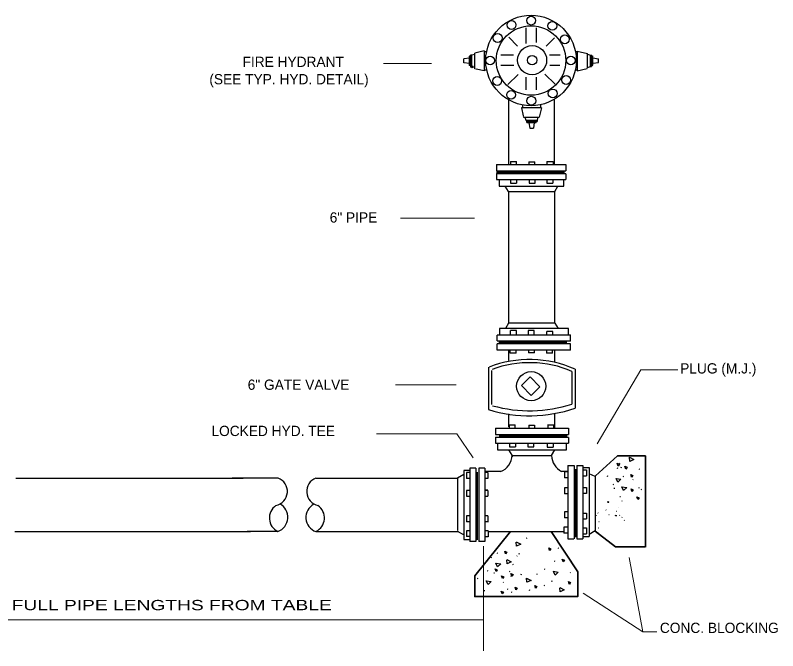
# Model space of a CAD drawing. Extents: x -7093 to 22381, y -5989 to 22381.
# Drawn here: x -1174 to 7004, y -4334 to 2484 of the extents above; entities that cross this region are included whole.
import ezdxf

# ---------------------------------------------------------------- set-up
doc = ezdxf.new("R2010")
doc.units = 0
doc.header["$LTSCALE"] = 44
doc.header["$PDMODE"] = 32
doc.header["$PDSIZE"] = 22
doc.layers.add('8', color=7, linetype='Continuous', lineweight=25)

msp = doc.modelspace()

# ---------------------------------------------------------------- linework, layer by layer
at = {"layer": '8'}
for p, q in [((4304.28, 2181.87), (4304.28, 2347.88)), ((4417.24, 2191.93), (4417.24, 2347.88)), ((4213.5, 2151.25), (4118.76, 2247.27)), ((4519.77, 2151.58), (4610.12, 2242.24)), ((3710.12, 2047.76), (3696.75, 2044.45)), ((3696.75, 1945.44), (3696.75, 2044.45)), ((3722.94, 2053.99), (3709.75, 2053.99)), ((3709.75, 2042.62), (3709.75, 2053.99)), ((3754.38, 2061.77), (3722.94, 2053.99)), ((3722.94, 1931.76), (3722.94, 2053.99)), ((3855.19, 2102.24), (3754.7, 2078.11)), ((3754.7, 1908.19), (3754.7, 2078.11)), ((3855.19, 2102.24), (3855.19, 1886.67)), ((3881.61, 2092.29), (3855.19, 2092.29)), ((4168.9, 2056.61), (4033.53, 2056.61)), ((4670.28, 2056.61), (4554.97, 2056.61)), ((4834.43, 2094.17), (4853.74, 2094.17)), ((4853.74, 2099.09), (4964.11, 2072.59)), ((4853.74, 2099.09), (4853.74, 1888.55)), ((4963.82, 2064.81), (4995.27, 2057.03)), ((4964.11, 1915.49), (4964.11, 2072.59)), ((4995.79, 2055.87), (5008.98, 2055.87)), ((4995.79, 1933.65), (4995.79, 2055.87)), ((5008.6, 2049.64), (5021.97, 2046.33)), ((5008.98, 2044.5), (5008.98, 2055.87)), ((5021.97, 1947.32), (5021.97, 2046.33)), ((3638.49, 1974.77), (3638.49, 2014.46)), ((3697.33, 2024.01), (3638.8, 2014.54)), ((3696.57, 1966.08), (3638.8, 1974.84)), ((3709.75, 1941.42), (3709.75, 2042.05)), ((5008.98, 1935.38), (5008.98, 2043.93)), ((5021.39, 2025.89), (5079.92, 2016.42)), ((5022.15, 1967.96), (5079.92, 1976.72)), ((5080.23, 1976.65), (5080.23, 2016.34)), ((3709.75, 1941.42), (3696.75, 1945.44)), ((3754.18, 1922.1), (3722.94, 1931.76)), ((3855.19, 1886.67), (3771.25, 1904.65)), ((3883.27, 1896.32), (3855.19, 1896.32)), ((4173.92, 1943.65), (4033.53, 1943.65)), ((4665.27, 1943.65), (4559.98, 1943.65)), ((4834.43, 1898.2), (4853.74, 1898.2)), ((4853.74, 1888.55), (4960.96, 1911.51)), ((4964.55, 1923.98), (4995.79, 1933.65)), ((4995.03, 1934.69), (5008.22, 1934.69)), ((5008.48, 1943.15), (5021.97, 1947.32)), ((4108.74, 1739.15), (4219.04, 1849.83)), ((4304.28, 1683.82), (4304.28, 1819.65)), ((4417.24, 1683.82), (4417.24, 1819.65)), ((4615.13, 1744.19), (4507.78, 1852.99)), ((4116.03, 1577.86), (4116.03, 1149.38)), ((4609.8, 1129.73), (4609.8, 1584.93)), ((4471.03, 1489.97), (4255.46, 1489.97)), ((4255.46, 1489.97), (4273.44, 1406.03)), ((4265.12, 1521.8), (4265.12, 1489.97)), ((4471.03, 1489.97), (4446.9, 1389.47)), ((4461.08, 1523.93), (4461.08, 1489.97)), ((4276.98, 1389.47), (4446.9, 1389.47)), ((4290.89, 1388.95), (4300.56, 1357.71)), ((4300.56, 1357.71), (4422.78, 1357.71)), ((4304.83, 1344.52), (4410.84, 1344.52)), ((4310.06, 1345.02), (4314.23, 1331.52)), ((4314.23, 1331.52), (4413.24, 1331.52)), ((4334.87, 1331.35), (4343.63, 1273.58)), ((4392.8, 1332.11), (4383.33, 1273.58)), ((4411.41, 1344.52), (4422.78, 1344.52)), ((4416.55, 1344.9), (4413.24, 1331.52)), ((4430.57, 1389.16), (4422.78, 1357.71)), ((4422.78, 1357.71), (4422.78, 1344.52)), ((4343.56, 1273.27), (4383.25, 1273.27)), ((4115.97, 1197.72), (4115.97, 881.14)), ((4609.8, 881.14), (4609.8, 1153.05)), ((4139.18, 913.63), (4139.18, 881.14)), ((4139.38, 913.63), (4203.26, 913.63)), ((4139.38, 913.63), (4139.38, 881.9)), ((4203.26, 882.42), (4203.26, 913.63)), ((4333.79, 912.91), (4333.79, 880.42)), ((4333.99, 912.91), (4397.87, 912.91)), ((4333.99, 912.91), (4333.99, 881.17)), ((4397.87, 884.54), (4397.87, 912.91)), ((4528.54, 913.43), (4595.07, 913.43)), ((4528.56, 913.43), (4528.56, 880.03)), ((4528.56, 913.43), (4594.65, 913.43)), ((4594.65, 913.43), (4594.65, 881.14)), ((3987.1, 881.14), (4732.59, 881.14)), ((3987.1, 881.14), (3987.1, 815.65)), ((4732.59, 881.14), (4732.59, 816.17)), ((3987.1, 815.65), (4732.59, 815.65)), ((3987.1, 785.89), (4732.59, 785.89)), ((3987.1, 785.89), (3987.1, 720.4)), ((4732.59, 783.48), (4732.59, 720.4)), ((3987.1, 720.4), (4732.59, 720.4)), ((4015.41, 720.4), (4015.41, 651.65)), ((4137.04, 720.4), (4137.04, 683.8)), ((4137.04, 683.8), (4200.92, 683.8)), ((4200.92, 720.4), (4200.92, 683.8)), ((4338.52, 720.4), (4338.52, 683.8)), ((4338.52, 683.8), (4402.4, 683.8)), ((4402.4, 683.8), (4402.4, 720.4)), ((4527.47, 720.4), (4527.47, 683.8)), ((4527.47, 683.8), (4591.35, 683.8)), ((4591.35, 720.4), (4591.35, 683.8)), ((4710.49, 651.65), (4710.49, 720.4)), ((4015.41, 651.65), (4710.49, 651.65)), ((4115.96, 593.87), (4081.66, 651.9)), ((4115.97, 593.87), (4115.97, -0.37)), ((4115.97, 593.87), (4613.8, 593.87)), ((4613.8, 48.63), (4613.8, 593.87)), ((4613.95, 593.83), (4645.42, 651.6)), ((4613.91, -817.44), (4613.91, 47.93)), ((4115.97, -0.37), (4115.97, -815.52)), ((4018.38, -878.04), (4018.38, -946.79)), ((4760.09, -878.04), (4018.38, -878.04)), ((4116.97, -818.82), (4084.72, -878.04)), ((4614.28, -820.26), (4118.39, -820.26)), ((4614, -819.38), (4648.68, -878.04)), ((4760.09, -946.79), (4760.09, -878.04)), ((4782.19, -946.79), (3996.29, -946.79)), ((3996.29, -1009.88), (3996.29, -946.79)), ((4137.53, -937.29), (4137.53, -899.62)), ((4201.41, -899.62), (4137.53, -899.62)), ((4201.41, -937.29), (4201.41, -899.62)), ((4390.36, -899.62), (4326.48, -899.62)), ((4326.48, -899.62), (4326.48, -937.29)), ((4390.36, -937.29), (4390.36, -899.62)), ((4591.84, -910.19), (4527.96, -910.19)), ((4527.96, -947.86), (4527.96, -910.19)), ((4591.84, -947.86), (4591.84, -910.19)), ((4782.19, -1012.28), (4782.19, -946.36)), ((4782.19, -1012.28), (3996.29, -1012.28)), ((4782.19, -1042.04), (3996.29, -1042.04)), ((3996.29, -1107.53), (3996.29, -1042.56)), ((4782.19, -1107.53), (4782.19, -1042.04)), ((4782.19, -1107.53), (3996.29, -1107.53)), ((4115.97, -1110.52), (4115.97, -1219.62)), ((4200.33, -1139.82), (4133.81, -1139.82)), ((4134.23, -1139.82), (4134.23, -1113.05)), ((4200.31, -1139.82), (4134.23, -1139.82)), ((4200.31, -1139.82), (4200.31, -1106.42)), ((4331.01, -1110.93), (4331.01, -1139.3)), ((4394.89, -1139.3), (4331.01, -1139.3)), ((4394.89, -1139.3), (4394.89, -1107.57)), ((4395.09, -1139.3), (4395.09, -1106.81)), ((4525.62, -1108.82), (4525.62, -1140.03)), ((4589.5, -1140.03), (4525.62, -1140.03)), ((4589.5, -1140.03), (4589.5, -1108.29)), ((4589.7, -1140.03), (4589.7, -1107.53)), ((4613.91, -1237.07), (4613.91, -1112.37)), ((3900.16, -1291.99), (3900.16, -1747.5)), ((3934.36, -1327.93), (3934.36, -1693.25)), ((4796.77, -1336.44), (4796.77, -1688.76)), ((4830.97, -1314.06), (4830.97, -1732.25)), ((4115.97, -1793.17), (4115.97, -1933.52)), ((4613.91, -1937.63), (4613.91, -1793.02)), ((3975.26, -1947.29), (4761.17, -1947.29)), ((3975.26, -1947.29), (3975.26, -2012.79)), ((4124.87, -1911.52), (4124.87, -1944.01)), ((4125.07, -1911.52), (4188.95, -1911.52)), ((4125.07, -1911.52), (4125.07, -1943.25)), ((4188.95, -1944.01), (4188.95, -1911.52)), ((4332.89, -1914.18), (4332.89, -1947.57)), ((4332.95, -1914.18), (4396.83, -1914.18)), ((4332.95, -1914.18), (4332.95, -1947.11)), ((4396.63, -1914.18), (4396.63, -1947.57)), ((4396.83, -1914.18), (4396.83, -1947.11)), ((4534.26, -1911.16), (4600.79, -1911.16)), ((4534.28, -1911.16), (4600.37, -1911.16)), ((4538.38, -1915.27), (4538.38, -1948.66)), ((4600.37, -1911.16), (4600.37, -1944.55)), ((4761.17, -1947.29), (4761.17, -2012.27)), ((3975.26, -2012.79), (4761.17, -2012.79)), ((3975.26, -2042.54), (4761.17, -2042.54)), ((3975.26, -2042.54), (3975.26, -2108.46)), ((3975.26, -2108.04), (4761.17, -2108.04)), ((3997.36, -2108.04), (3997.36, -2176.79)), ((4127.07, -2110.11), (4127.07, -2147.78)), ((4190.95, -2110.11), (4190.95, -2147.78)), ((4324.11, -2108.04), (4324.11, -2145.7)), ((4387.99, -2145.7), (4387.99, -2108.04)), ((4531.87, -2113.51), (4531.87, -2151.18)), ((4595.75, -2113.51), (4595.75, -2151.18)), ((4739.07, -2176.79), (4739.07, -2108.04)), ((4761.17, -2044.95), (4761.17, -2108.04)), ((3997.36, -2176.79), (4739.07, -2176.79)), ((4154.66, -2235.45), (4119.98, -2176.79)), ((4127.07, -2147.78), (4190.95, -2147.78)), ((4324.11, -2145.7), (4387.99, -2145.7)), ((4531.87, -2151.18), (4595.75, -2151.18)), ((4608.27, -2176.79), (4574.37, -2239.02)), ((4151.98, -2237.98), (4570.76, -2237.98)), ((4154.99, -2248.42), (4154.98, -2251.87)), ((4753.77, -2346.21), (4753.77, -3132.12)), ((4753.77, -2346.21), (4819.27, -2346.21)), ((4819.27, -2346.21), (4819.27, -3132.12)), ((4849.02, -2346.21), (4849.02, -3132.12)), ((4849.02, -2346.21), (4914.51, -2346.21)), ((4914.51, -2346.21), (4914.51, -3132.12)), ((4914.51, -2368.31), (4980.01, -2368.31)), ((4980.01, -2368.31), (4980.01, -3110.02)), ((5303.28, -2320.62), (5311.61, -2324.32)), ((5318.95, -2365.52), (5327.27, -2369.22)), ((3571.07, -2479.19), (3636.57, -2440.48)), ((3702.06, -2398.59), (3636.57, -2398.59)), ((3664.39, -2422.21), (3664.39, -2486.09)), ((3702.06, -2422.21), (3664.39, -2422.21)), ((3767.55, -2376.5), (3701.63, -2376.5)), ((3702.06, -2376.5), (3702.06, -3162.4)), ((3767.55, -2376.5), (3767.55, -3162.4)), ((3862.8, -2376.5), (3797.31, -2376.5)), ((3797.31, -2376.5), (3797.31, -3162.4)), ((3896.2, -2422.21), (3862.77, -2422.21)), ((3862.8, -2376.5), (3862.8, -3162.4)), ((4029.67, -2411.69), (3862.8, -2411.69)), ((3896.2, -2422.15), (3862.8, -2422.15)), ((3896.2, -2422.21), (3896.2, -2486.09)), ((4753.48, -2411.69), (4679.42, -2411.69)), ((4716, -2416.01), (4716, -2479.89)), ((4753.67, -2416.01), (4716, -2416.01)), ((4914.51, -2391.93), (4952.18, -2391.93)), ((4952.18, -2391.93), (4952.18, -2455.81)), ((5045.5, -2465.85), (4980.01, -2436.77)), ((5279.09, -2373.21), (5287.41, -2376.91)), ((5514.04, -2382.46), (5522.37, -2386.16)), ((-1168.81, -2481.31), (1270.2, -2481.31)), ((1646.02, -2481.31), (1154.3, -2481.31)), ((2053.41, -2481.31), (2545.13, -2481.31)), ((2467.13, -2481.31), (3570.05, -2481.31)), ((3571.07, -2482.34), (3571.07, -3044.64)), ((3702.06, -2486.09), (3664.39, -2486.09)), ((3896.2, -2486.09), (3860, -2486.09)), ((3896.2, -2485.89), (3862.8, -2485.89)), ((4753.67, -2479.89), (4716, -2479.89)), ((4914.51, -2455.81), (4952.18, -2455.81)), ((5045.87, -2460.47), (5045.87, -3049.46)), ((5171.79, -2457.38), (5180.11, -2461.08)), ((5341.85, -2461.22), (5350.17, -2464.92)), ((5454.84, -2498.08), (5449.29, -2501.79)), ((5576.8, -2470.47), (5585.13, -2474.17)), ((3664.39, -2613.13), (3664.39, -2677.01)), ((3702.06, -2613.13), (3664.39, -2613.13)), ((3895.29, -2612.93), (3862.8, -2612.93)), ((3895.29, -2613.13), (3863.56, -2613.13)), ((3895.29, -2613.13), (3895.29, -2677.01)), ((4716.66, -2585.59), (4716.66, -2649.47)), ((4754.33, -2585.59), (4716.66, -2585.59)), ((4914.51, -2582.84), (4952.18, -2582.84)), ((4952.18, -2582.84), (4952.18, -2646.72)), ((5048.89, -2616.76), (5052.22, -2618.24)), ((5234.55, -2545.4), (5242.87, -2549.1)), ((5255.85, -2593.13), (5247.53, -2594.06)), ((5517.6, -2586.1), (5512.05, -2589.8)), ((5535.32, -2601.69), (5543.64, -2605.39)), ((3664.39, -2677.01), (3702.06, -2677.01)), ((3862.8, -2677.01), (3895.29, -2677.01)), ((4754.33, -2649.47), (4716.66, -2649.47)), ((4952.18, -2646.72), (4914.51, -2646.72)), ((5318.61, -2681.15), (5310.29, -2682.07)), ((5333, -2726.61), (5330.78, -2728.09)), ((4716.5, -2844.95), (4716.5, -2908.83)), ((4754.17, -2844.95), (4716.5, -2844.95)), ((4914.51, -2856.3), (4952.18, -2856.3)), ((4952.18, -2856.3), (4952.18, -2920.18)), ((5076.16, -2856.14), (5079.49, -2857.62)), ((5161, -2822.81), (5164.33, -2824.29)), ((5274.22, -2839.09), (5272, -2840.57)), ((5297.91, -2792.84), (5301.24, -2794.32)), ((3702.06, -2886.58), (3664.39, -2886.58)), ((3664.39, -2886.58), (3664.39, -2950.46)), ((3896.2, -2886.25), (3862.8, -2886.25)), ((3896.2, -2886.23), (3896.2, -2952.76)), ((3896.2, -2886.25), (3896.2, -2952.34)), ((4754.17, -2908.83), (4716.5, -2908.83)), ((4914.51, -2920.18), (4952.18, -2920.18)), ((5054.95, -2883.41), (5058.28, -2884.9)), ((5194.63, -2877.11), (5191.3, -2877.48)), ((5306.41, -2880.53), (5309.74, -2882.01)), ((5333.84, -2902.37), (5331.62, -2903.85)), ((5358.95, -2933.8), (5356.73, -2935.28)), ((3702.06, -2950.46), (3664.39, -2950.46)), ((3896.2, -2952.34), (3862.8, -2952.34)), ((4711.14, -3009.02), (4711.14, -3072.9)), ((4748.81, -3009.02), (4711.14, -3009.02)), ((4914.51, -3015.86), (4952.18, -3015.86)), ((4952.18, -3015.86), (4952.18, -3079.74)), ((5082.22, -3013.71), (5085.55, -3015.19)), ((5085.25, -2947.05), (5088.58, -2948.53)), ((-1178.57, -3056.09), (1350.44, -3056.09)), ((1646.02, -3056.09), (1314.78, -3056.09)), ((2053.41, -3056.09), (2580.79, -3056.09)), ((2467.13, -3056.09), (3580.21, -3056.09)), ((3636.57, -3089.99), (3571.07, -3054.32)), ((3664.39, -3046.14), (3664.39, -3110.02)), ((3702.06, -3046.14), (3664.39, -3046.14)), ((3898.11, -3046.03), (3862.8, -3046.03)), ((3898.11, -3046.03), (3898.11, -3111.94)), ((3900.63, -3056.09), (4707.76, -3056.09)), ((4748.81, -3072.9), (4711.14, -3072.9)), ((4914.51, -3079.74), (4952.18, -3079.74)), ((5047.13, -3048.75), (4979.89, -3088.41)), ((5076.16, -3065.22), (5079.49, -3066.7)), ((3702.06, -3110.02), (3664.39, -3110.02)), ((3765.14, -3162.4), (3702.06, -3162.4)), ((3862.8, -3162.4), (3797.83, -3162.4)), ((3898.02, -3111.9), (3862.8, -3111.9)), ((4312.94, -3126.03), (4307.38, -3129.73)), ((4753.77, -3132.12), (4818.75, -3132.12)), ((4849.92, -3132.12), (4914.51, -3132.12)), ((4914.51, -3110.02), (4980.01, -3110.02)), ((4644.45, -3228.67), (4652.77, -3232.38)), ((3925.46, -3331.39), (3933.79, -3335.09)), ((3990.25, -3282.37), (3998.57, -3286.07)), ((4210.22, -3315.65), (4204.67, -3319.35)), ((4225.2, -3291.62), (4233.53, -3295.32)), ((3882.95, -3366.54), (3891.27, -3370.24)), ((4166, -3407.24), (4160.45, -3410.94)), ((4606.52, -3369.28), (4614.85, -3372.98)), ((3887.53, -3471.99), (3895.86, -3475.69)), ((3967.01, -3502.29), (3958.69, -3503.22)), ((4122.49, -3481.24), (4130.81, -3484.94)), ((4246.48, -3510.84), (4254.8, -3514.55)), ((4423.55, -3513.18), (4418, -3516.88)), ((4499.22, -3453.45), (4507.55, -3457.15)), ((4782.28, -3494.15), (4776.72, -3497.85)), ((3780.23, -3556.17), (3788.56, -3559.87)), ((4063.29, -3596.87), (4057.74, -3600.57)), ((4138.79, -3528.91), (4147.11, -3532.61)), ((4315.05, -3565.43), (4309.49, -3569.13)), ((4583.29, -3589.2), (4574.96, -3590.13)), ((4100.86, -3669.51), (4109.19, -3673.21)), ((4335.82, -3678.76), (4344.14, -3682.46)), ((4494.33, -3631.62), (4502.66, -3635.32)), ((4779.09, -3615.89), (4773.54, -3619.59)), ((3864.3, -3691.91), (3855.98, -3692.84)), ((4143.76, -3700.47), (4152.09, -3704.17))]:
    msp.add_line(p, q, dxfattribs=at)
at = {"layer": '8', "lineweight": 13}
for p, q in [((3288.82, 1966.99), (2774.8, 1966.99)), ((3772.99, 1904.28), (3754.7, 1908.19)), ((4935.95, 1906.16), (4954.24, 1910.07)), ((4273.07, 1407.76), (4276.98, 1389.47)), ((3750.85, 305.08), (2959.19, 305.08)), ((3554.69, -1482.69), (2904.95, -1482.69)), ((3562.32, -2008.32), (2700.26, -2008.32)), ((3739.14, -2264.18), (3562.32, -2008.32)), ((3848.07, -3210.88), (3848.07, -4334.03)), ((4917.99, -3716.72), (5558.55, -4130.7)), ((-4360.29, -4000.55), (3853.55, -4000.55))]:
    msp.add_line(p, q, dxfattribs=at)
at = {"layer": '8', "lineweight": 35}
for p, q in [((3722.91, 1932.38), (3709.54, 1941.7)), ((3987.04, 800.35), (4715.63, 800.35)), ((4741.83, -1026.74), (4013.24, -1026.74)), ((4015.62, -2028.08), (4744.21, -2028.08)), ((5050.77, -2457.54), (5284.77, -2243.53)), ((3782.01, -2416.85), (3782.01, -3145.45)), ((4833.92, -2386.57), (4833.92, -3115.16))]:
    msp.add_line(p, q, dxfattribs=at)
at = {"layer": '8', "lineweight": 13}
for points in [[(5066.74, -2114.99), (5536.01, -1319.47), (5933.64, -1319.47)], [(5410.28, -3334.28), (5557.29, -4129.89), (5708.13, -4129.89)]]:
    msp.add_lwpolyline(points, dxfattribs=at)
at = {"layer": '8'}
for points in [[(4254.25, -1488.6), (4360.12, -1594.47), (4453.29, -1501.3), (4347.42, -1395.43)], [(5282.65, -2322.47), (5305.77, -2333.57), (5291.9, -2352.07)], [(5364.67, -2354.89), (5387.8, -2365.99), (5373.92, -2384.49)], [(5427.43, -2442.91), (5450.56, -2454), (5436.68, -2472.5)], [(5430.79, -2595.21), (5453.92, -2606.31), (5440.04, -2624.81)], [(5493.55, -2683.23), (5516.68, -2694.33), (5502.8, -2712.83)], [(5180.24, -2733.64), (5189.49, -2738.08), (5183.94, -2745.48)], [(5264.6, -2877.94), (5273.86, -2882.38), (5268.3, -2889.78)], [(4075.83, -3264.05), (4098.95, -3275.15), (4085.08, -3293.65)], [(4547.32, -3230.53), (4570.45, -3241.63), (4556.57, -3260.13)], [(4692.1, -3350.96), (4715.23, -3362.06), (4701.35, -3380.56)], [(3973.11, -3453.67), (3996.24, -3464.77), (3982.36, -3483.27)], [(4141.95, -3504.37), (4165.08, -3515.47), (4151.2, -3533.97)], [(4041.66, -3530.76), (4064.79, -3541.86), (4050.91, -3560.36)], [(4758.22, -3591.28), (4781.35, -3602.38), (4767.47, -3620.88)], [(4186.44, -3651.2), (4209.57, -3662.29), (4195.69, -3680.79)], [(4397.2, -3633.48), (4420.33, -3644.57), (4406.45, -3663.07)], [(4039.24, -3693.99), (4062.36, -3705.09), (4048.49, -3723.59)]]:
    msp.add_lwpolyline(points, close=True, dxfattribs=at)
at = {"layer": '8', "lineweight": 35}
for points in [[(5284.77, -2243.53), (5584.44, -2243.53), (5584.44, -3222.12)], [(4138.15, -3056.09), (3754.75, -3531.51), (3754.75, -3752.5), (4859.71, -3752.5), (4859.71, -3487.31), (4572.23, -3056.09)], [(5046.06, -3050.52), (5264.58, -3219.55), (5583.6, -3219.55)]]:
    msp.add_lwpolyline(points, dxfattribs=at)
at = {"layer": '8'}
for points in [[(5412.58, -2257.58), (5459.75, -2282.56), (5416.28, -2301.98), (5412.58, -2258.51)], [(3636.57, -2398.59), (3636.57, -3140.3), (3702.06, -3140.3)], [(5269.52, -2485.74), (5322.39, -2493.08), (5288.18, -2526.2), (5269.83, -2486.61)], [(5332.28, -2573.76), (5385.15, -2581.09), (5350.94, -2614.22), (5332.59, -2574.63)], [(4200.23, -3166.74), (4247.4, -3191.71), (4203.93, -3211.14), (4200.23, -3167.67)], [(3980.68, -3394.9), (4033.55, -3402.24), (3999.34, -3435.36), (3980.99, -3395.77)], [(4097.52, -3356.36), (4144.69, -3381.34), (4101.22, -3400.76), (4097.52, -3357.29)], [(4596.95, -3481.81), (4649.82, -3489.15), (4615.61, -3522.27), (4597.27, -3482.68)], [(3877.96, -3584.53), (3930.83, -3591.86), (3896.62, -3624.98), (3878.28, -3585.39)], [(4310.84, -3553.89), (4358.02, -3578.86), (4314.54, -3598.29), (4310.84, -3554.81)], [(4666.39, -3656.6), (4713.56, -3681.57), (4670.09, -3701), (4666.39, -3657.53)]]:
    msp.add_lwpolyline(points, dxfattribs=at)
for centre, radius in [((4357.92, 1998.33), 485.49), ((4359.52, 2426.7), 47.56), ((4149.09, 2379.58), 47.56), ((4585.97, 2369.98), 47.56), ((4357.92, 1998.33), 372.52), ((4000.27, 2240.12), 47.56), ((4720.39, 2225.71), 47.56), ((4369.54, 2001.84), 156.1), ((3919.99, 1998.33), 47.56), ((4369.54, 2001.84), 50.96), ((4785.2, 1998.33), 47.56), ((4785.2, 1998.33), 47.56), ((3995.47, 1779.28), 47.56), ((4734.79, 1788.93), 47.56), ((4144.29, 1630.19), 47.56), ((4590.77, 1644.65), 47.56), ((4360.73, 1566.46), 47.56), ((4359.57, -1495.62), 156.75)]:
    msp.add_circle(centre, radius, dxfattribs=at)
for centre, radius, start, end in [((4342.78, -2403.16), 1193.5, 65.85586, 111.36692), ((4342.78, -2403.16), 1159.3, 66.94595, 110.31216), ((4341.7, -283.46), 1475.72, 254.45982, 287.96077), ((4341.7, -283.46), 1529.17, 253.21706, 288.65999), ((3969.2, -2235.54), 186.24, 288.94654, 359.99244), ((4789.56, -2225.55), 212.88, 183.85438, 240.97531), ((1591.19, -2625.16), 153.95, 281.48773, 69.13374), ((2106.06, -2624.98), 153.95, 110.86626, 258.51227), ((1713.05, -2909.03), 161.27, 124.43603, 244.11799), ((1587.97, -2901.95), 161.69, 289.763, 62.00204), ((2105.47, -2903.81), 161.69, 117.99796, 250.237), ((1981.32, -2908.85), 161.27, 295.88201, 55.56398)]:
    msp.add_arc(centre, radius, start, end, dxfattribs=at)
msp.add_point((3722.94, 1931.76), dxfattribs=at)

# ---------------------------------------------------------------- texts
for s, p in [('FIRE HYDRANT', (1263.94, 1929.04)), ('(SEE TYP. HYD. DETAIL)', (907.99, 1742.84)), ('6" PIPE', (2199.06, 259.3)), ('PLUG (M.J.)', (5957.6, -1359.62)), ('6" GATE VALVE', (1319.5, -1534.64)), ('LOCKED HYD. TEE', (930.55, -2030.54)), ('CONC. BLOCKING', (5740.02, -4143.28))]:
    msp.add_text(s, height=110, dxfattribs=at).set_placement(p)
at = {"layer": '8', "width": 1.4}
msp.add_text('OBTAIN MINIMUM FULL PIPE LENGTHS FROM TABLE', height=110, dxfattribs=at).set_placement((-3019.61, -3898.84))

doc.saveas('drawing.dxf')
